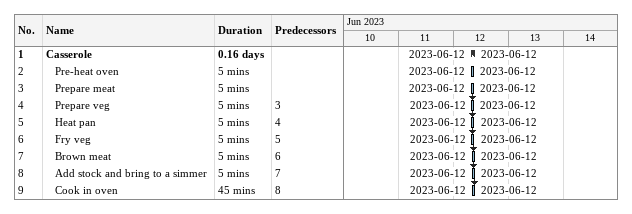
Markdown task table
| ID | Level | Task | Duration | Start | Finish | Predecessors |
|---|---|---|---|---|---|---|
| 1 | 1 | **Casserole** | 0.16d | 2023-06-12 | 2023-06-12 |  |
| 2 | 2 | Pre-heat oven | 5min | 2023-06-12 | 2023-06-12 |  |
| 3 | 2 | Prepare meat | 5min | 2023-06-12 | 2023-06-12 |  |
| 4 | 2 | Prepare veg | 5min | 2023-06-12 | 2023-06-12 | 3 |
| 5 | 2 | Heat pan | 5min | 2023-06-12 | 2023-06-12 | 4 |
| 6 | 2 | Fry veg | 5min | 2023-06-12 | 2023-06-12 | 5 |
| 7 | 2 | Brown meat | 5min | 2023-06-12 | 2023-06-12 | 6 |
| 8 | 2 | Add stock and bring to a simmer | 5min | 2023-06-12 | 2023-06-12 | 7 |
| 9 | 2 | Cook in oven | 45min | 2023-06-12 | 2023-06-12 | 8 |
